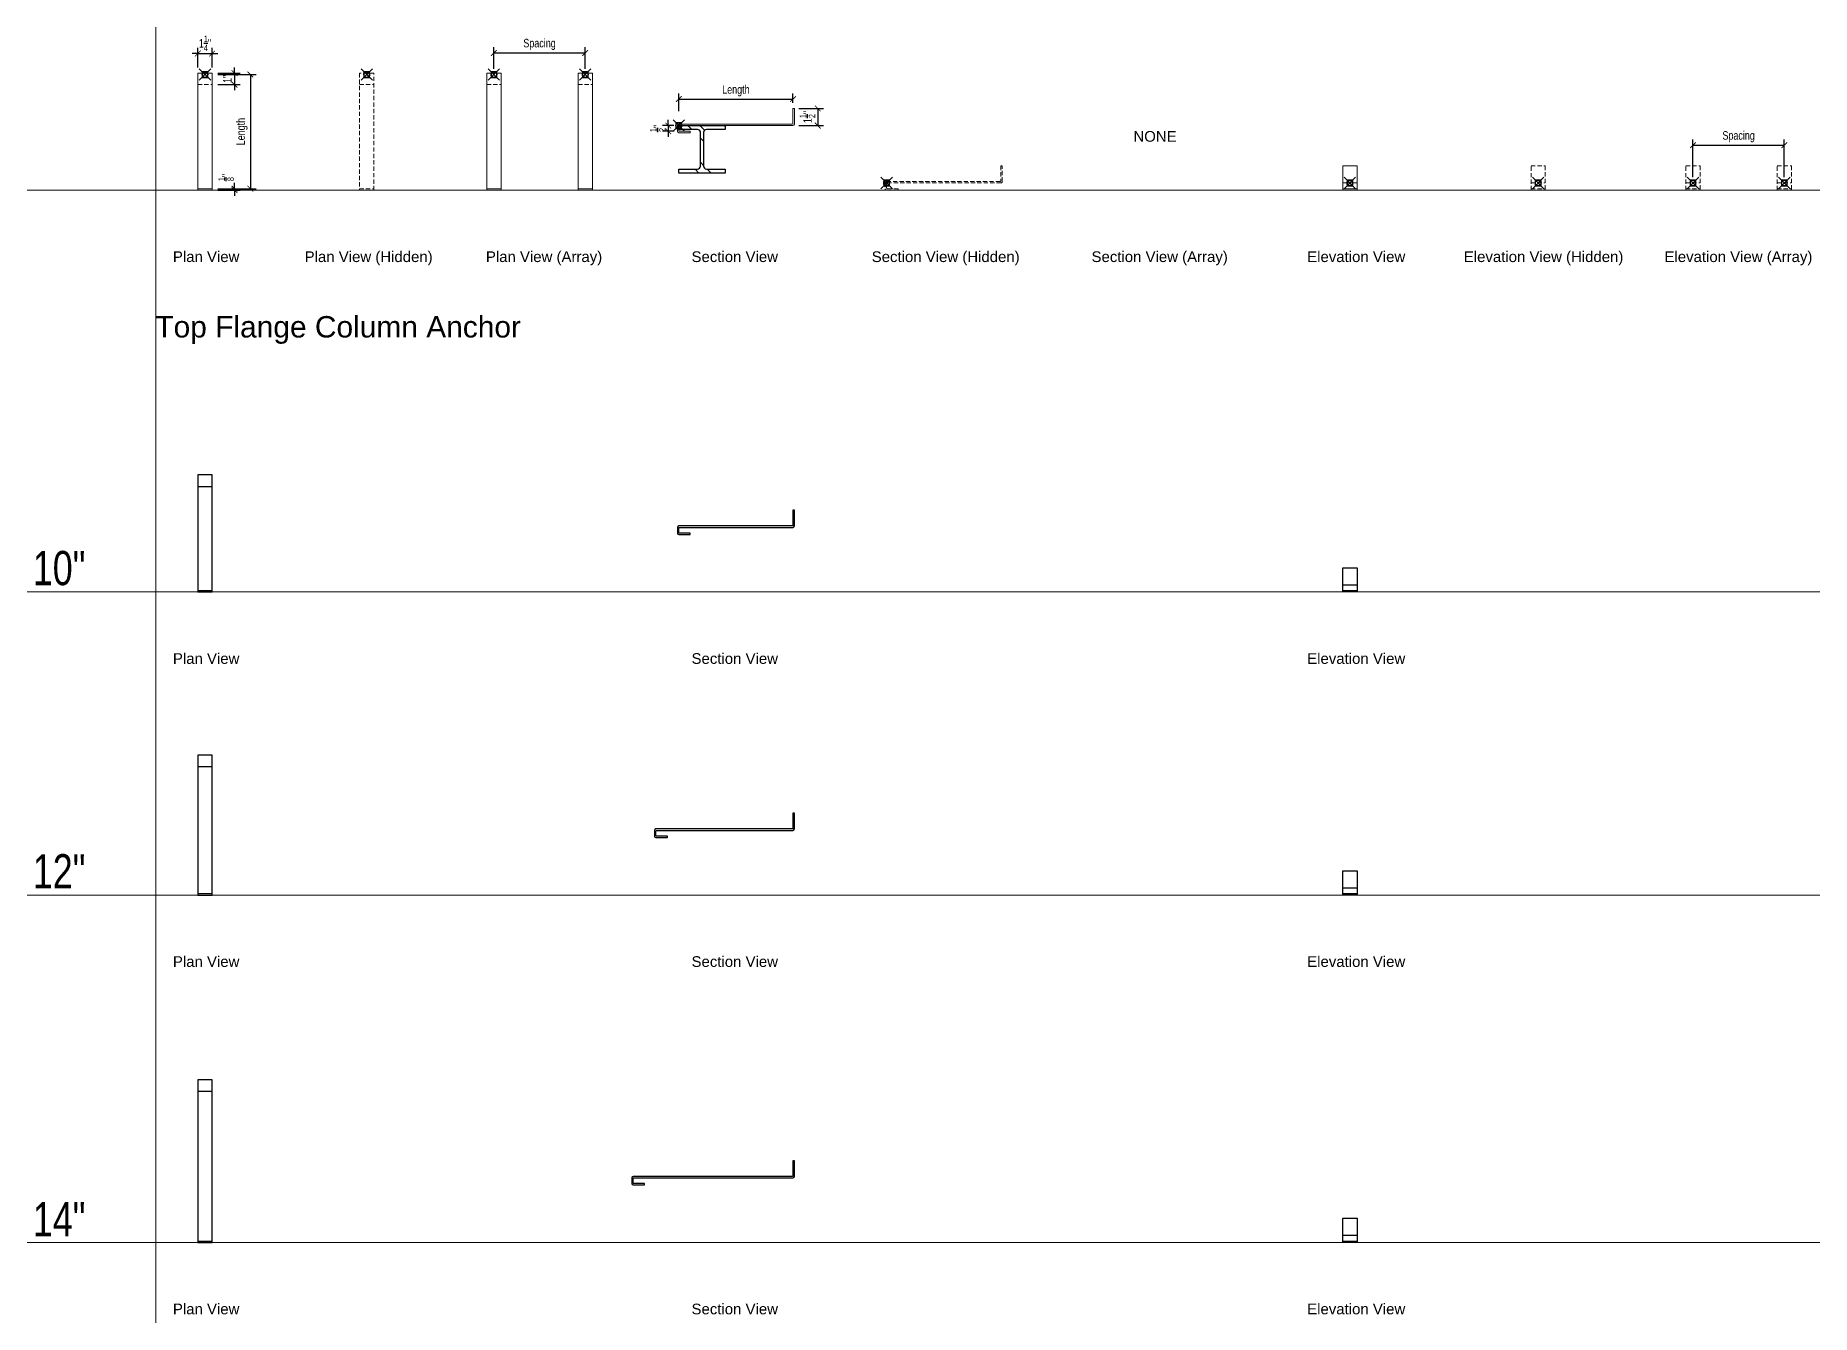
# Model space of a CAD drawing. Header units: inches. Extents: x 27 to 182, y -75 to 37.
import ezdxf
from ezdxf.enums import TextEntityAlignment as Align

# ---------------------------------------------------------------- set-up
doc = ezdxf.new("R2010")
doc.units = ezdxf.units.IN
doc.header["$LTSCALE"] = 48
doc.header["$MEASUREMENT"] = 0
doc.header["$PDMODE"] = 99
doc.header["$PDSIZE"] = 0.5
doc.linetypes.add('HIDDEN2', pattern=[0.1875, 0.125, -0.0625])
for name, color, linetype, lineweight in [('A-Anno-Dims', 211, 'Continuous', 25), ('A-Detl-Fine', 90, 'Continuous', 18), ('G-Anno-Ttlb', 213, 'Continuous', 50)]:
    doc.layers.add(name, color=color, linetype=linetype, lineweight=lineweight)
doc.layers.add('anchors', color=253, linetype='Continuous')
doc.layers.add('G-Anno-Nplt', color=140, linetype='Continuous', lineweight=18, plot=False)
doc.styles.add('Arch-Dim', font='arial.ttf', dxfattribs={"width": 0.75})
doc.styles.add('RomanS', font='romans.shx')
doc.dimstyles.new('Aec-Arch-I-96', dxfattribs={"dimscale": 96, "dimtxt": 0.09375, "dimasz": 0.0625, "dimexe": 0.0625, "dimexo": 0.0625, "dimgap": 0.03125, "dimtad": 1, "dimdec": 4, "dimzin": 3, "dimdsep": 46, "dimlunit": 4, "dimtxsty": 'Arch-Dim', "dimblk": 'ARCHTICK', "dimcen": 0.09375, "dimazin": 2, "dimtfac": 0.75, "dimtdec": 4, "dimtix": 1, "dimtmove": 2, "dimatfit": 2, "dimfxl": 1, "dimtolj": 1, "dimtzin": 0, "dimarcsym": 0})

# ---------------------------------------------------------------- blocks, each defined once
blk = doc.blocks.new('_ArchTick')
at = {"color": 0, "linetype": 'ByBlock', "const_width": 0.15}
blk.add_lwpolyline([(-0.5, -0.5), (0.5, 0.5)], dxfattribs=at)
blk = doc.blocks.new('*D9')
at = {"layer": 'A-Anno-Dims', "color": 8, "lineweight": -2, "transparency": 16777216}
for p, q in [((41.04, 35.8), (40.54, 35.8)), ((41.04, 34.58), (41.04, 36.3)), ((41.04, 35.8), (42.29, 35.8)), ((42.29, 34.58), (42.29, 36.3)), ((42.29, 35.8), (42.79, 35.8))]:
    blk.add_line(p, q, dxfattribs=at)
at = {"layer": 'Defpoints', "color": 0, "transparency": 16777216}
for p in [(42.29, 35.8), (41.04, 34.08), (42.29, 34.08)]:
    blk.add_point(p, dxfattribs=at)
at = {"layer": 'A-Anno-Dims', "color": 8, "lineweight": -2, "transparency": 16777216, "xscale": 0.5, "yscale": 0.5, "zscale": 0.5}
blk.add_blockref('_ArchTick', (41.04, 35.8), dxfattribs=at)
at = {"layer": 'A-Anno-Dims', "color": 8, "lineweight": -2, "transparency": 16777216, "xscale": 0.5, "yscale": 0.5, "zscale": 0.5, "rotation": 180}
blk.add_blockref('_ArchTick', (42.29, 35.8), dxfattribs=at)
at = {"layer": 'A-Anno-Dims', "color": 0, "transparency": 16777216, "insert": (41.67, 36.7), "char_height": 0.75, "attachment_point": 5, "style": 'Arch-Dim'}
blk.add_mtext('\\A1;1{\\H0.750000x;\\S1/4;}"', dxfattribs=at)
blk = doc.blocks.new('_Open90')
at = {"color": 0, "linetype": 'ByBlock', "lineweight": -2}
for p, q in [((0, 0), (-1, 0)), ((-0.5, 0.5), (0, 0)), ((0, 0), (-0.5, -0.5))]:
    blk.add_line(p, q, dxfattribs=at)
blk = doc.blocks.new('*D10')
at = {"layer": 'A-Anno-Dims', "color": 8, "lineweight": -2, "transparency": 16777216}
for p, q in [((44.25, 34.08), (44.25, 34.58)), ((42.79, 34.08), (44.75, 34.08)), ((42.79, 33.08), (44.75, 33.08)), ((44.25, 34.08), (44.25, 33.08)), ((44.25, 33.08), (44.25, 32.58))]:
    blk.add_line(p, q, dxfattribs=at)
at = {"layer": 'Defpoints', "color": 0, "transparency": 16777216}
for p in [(42.29, 34.08), (42.29, 33.08), (44.25, 33.08)]:
    blk.add_point(p, dxfattribs=at)
at = {"layer": 'A-Anno-Dims', "color": 8, "lineweight": -2, "transparency": 16777216, "xscale": 0.5, "yscale": 0.5, "zscale": 0.5}
for p, rotation in [((44.25, 34.08), 270), ((44.25, 33.08), 90)]:
    blk.add_blockref('_ArchTick', p, dxfattribs=dict(at, rotation=rotation))
at = {"layer": 'A-Anno-Dims', "color": 0, "transparency": 16777216, "insert": (43.63, 33.58), "char_height": 0.75, "attachment_point": 5, "rotation": 90, "style": 'Arch-Dim'}
blk.add_mtext('\\A1;1"', dxfattribs=at)
blk = doc.blocks.new('Anno_Title_T2')
at = {"color": 0, "linetype": 'ByBlock', "lineweight": -2, "style": 'RomanS'}
blk.add_attdef('TITLE', (0, 0.5), '', height=1.25, dxfattribs=at)
blk.add_attdef('SCALE', text='', height=0.75, dxfattribs=at).set_placement((0, -0.5), align=Align.TOP_LEFT)
blk = doc.blocks.new('*U4')
at = {"layer": 'anchors'}
h = blk.add_hatch(dxfattribs=at)
h.set_pattern_fill('ANSI32', color=256, scale=6, style=0)
h.set_pattern_definition([(45, (0, -2.08), (-1.591, 1.591), []), (45, (1.0607, -2.08), (-1.591, 1.591), [])])
edge = h.paths.add_edge_path()
edge.add_line((2.03, -4.16), (2.03, -3.815))
edge.add_line((2.03, -3.815), (0.39, -3.815))
edge.add_arc((0.39, -3.565), 0.25, 180, 270, ccw=False)
edge.add_line((0.14, -3.565), (0.14, -0.595))
edge.add_arc((0.39, -0.595), 0.25, 90, 180, ccw=False)
edge.add_line((0.39, -0.345), (2.03, -0.345))
edge.add_line((2.03, -0.345), (2.03, 0))
edge.add_line((2.03, 0), (-2.03, 0))
edge.add_line((-2.03, 0), (-2.03, -0.345))
edge.add_line((-2.03, -0.345), (-0.39, -0.345))
edge.add_arc((-0.39, -0.595), 0.25, 0, 90, ccw=False)
edge.add_line((-0.14, -0.595), (-0.14, -3.565))
edge.add_arc((-0.39, -3.565), 0.25, -90, 0, ccw=False)
edge.add_line((-0.39, -3.815), (-2.03, -3.815))
edge.add_line((-2.03, -3.815), (-2.03, -4.16))
edge.add_line((-2.03, -4.16), (2.03, -4.16))
at = {"color": 0, "linetype": 'ByBlock'}
blk.add_lwpolyline([(2.03, -4.16), (2.03, -3.815), (0.39, -3.815, -0.4142136), (0.14, -3.565), (0.14, -0.595, -0.4142136), (0.39, -0.345), (2.03, -0.345), (2.03, 0), (-2.03, 0), (-2.03, -0.345), (-0.39, -0.345, -0.4142136), (-0.14, -0.595), (-0.14, -3.565, -0.4142136), (-0.39, -3.815), (-2.03, -3.815), (-2.03, -4.16)], format="xyb", close=True, dxfattribs=at)
blk = doc.blocks.new('*D5')
at = {"layer": 'A-Anno-Dims', "color": 8, "lineweight": -2, "transparency": 16777216}
for p, q in [((83.17, 30.76), (83.17, 32.31)), ((83.17, 31.81), (93.17, 31.81)), ((93.17, 31.49), (93.17, 32.31))]:
    blk.add_line(p, q, dxfattribs=at)
at = {"layer": 'Defpoints', "color": 0, "transparency": 16777216}
for p in [(93.17, 31.81), (83.17, 30.26), (93.17, 30.99)]:
    blk.add_point(p, dxfattribs=at)
at = {"layer": 'A-Anno-Dims', "color": 8, "lineweight": -2, "transparency": 16777216, "xscale": 0.5, "yscale": 0.5, "zscale": 0.5, "rotation": 180}
blk.add_blockref('_ArchTick', (83.17, 31.81), dxfattribs=at)
at = {"layer": 'A-Anno-Dims', "color": 8, "lineweight": -2, "transparency": 16777216, "xscale": 0.5, "yscale": 0.5, "zscale": 0.5}
blk.add_blockref('_ArchTick', (93.17, 31.81), dxfattribs=at)
at = {"layer": 'A-Anno-Dims', "color": 0, "transparency": 16777216, "insert": (88.17, 32.54), "char_height": 0.75, "attachment_point": 5, "style": 'Arch-Dim'}
blk.add_mtext('\\A1;Length', dxfattribs=at)
blk = doc.blocks.new('*D11')
at = {"layer": 'A-Anno-Dims', "color": 8, "lineweight": -2, "transparency": 16777216}
for p, q in [((42.79, 23.96), (44.75, 23.96)), ((42.79, 23.83), (44.75, 23.83)), ((44.25, 23.96), (44.25, 24.46)), ((44.25, 23.83), (44.25, 23.96)), ((44.25, 23.83), (44.25, 23.33))]:
    blk.add_line(p, q, dxfattribs=at)
at = {"layer": 'Defpoints', "color": 0, "transparency": 16777216}
for p in [(42.29, 23.96), (42.29, 23.83), (44.25, 23.96)]:
    blk.add_point(p, dxfattribs=at)
at = {"layer": 'A-Anno-Dims', "color": 8, "lineweight": -2, "transparency": 16777216, "xscale": 0.5, "yscale": 0.5, "zscale": 0.5}
for p, rotation in [((44.25, 23.96), 270), ((44.25, 23.83), 90)]:
    blk.add_blockref('_ArchTick', p, dxfattribs=dict(at, rotation=rotation))
at = {"layer": 'A-Anno-Dims', "color": 0, "transparency": 16777216, "insert": (43.52, 24.94), "char_height": 0.75, "attachment_point": 5, "rotation": 90, "style": 'Arch-Dim'}
blk.add_mtext('\\A1;{\\H0.750000x;\\S1/8;}"', dxfattribs=at)
blk = doc.blocks.new('*D6')
at = {"layer": 'A-Anno-Dims', "color": 8, "lineweight": -2, "transparency": 16777216}
for p, q in [((93.67, 30.99), (95.84, 30.99)), ((95.34, 30.99), (95.34, 29.49)), ((93.67, 29.49), (95.84, 29.49))]:
    blk.add_line(p, q, dxfattribs=at)
at = {"layer": 'Defpoints', "color": 0, "transparency": 16777216}
for p in [(93.17, 30.99), (93.17, 29.49), (95.34, 29.49)]:
    blk.add_point(p, dxfattribs=at)
at = {"layer": 'A-Anno-Dims', "color": 8, "lineweight": -2, "transparency": 16777216, "xscale": 0.5, "yscale": 0.5, "zscale": 0.5}
for p, rotation in [((95.34, 30.99), 90), ((95.34, 29.49), 270)]:
    blk.add_blockref('_ArchTick', p, dxfattribs=dict(at, rotation=rotation))
at = {"layer": 'A-Anno-Dims', "color": 0, "transparency": 16777216, "insert": (94.44, 30.24), "char_height": 0.75, "attachment_point": 5, "rotation": 90, "style": 'Arch-Dim'}
blk.add_mtext('\\A1;1{\\H0.750000x;\\S1/2;}"', dxfattribs=at)
blk = doc.blocks.new('*D7')
at = {"layer": 'A-Anno-Dims', "color": 8, "lineweight": -2, "transparency": 16777216}
for p, q in [((82.24, 29.49), (82.24, 29.99)), ((82.73, 29.49), (81.74, 29.49)), ((82.76, 28.99), (81.74, 28.99)), ((82.24, 29.49), (82.24, 28.99)), ((82.24, 28.99), (82.24, 28.49))]:
    blk.add_line(p, q, dxfattribs=at)
at = {"layer": 'Defpoints', "color": 0, "transparency": 16777216}
for p in [(82.24, 28.99), (83.23, 29.49), (83.26, 28.99)]:
    blk.add_point(p, dxfattribs=at)
at = {"layer": 'A-Anno-Dims', "color": 8, "lineweight": -2, "transparency": 16777216, "xscale": 0.5, "yscale": 0.5, "zscale": 0.5}
for p, rotation in [((82.24, 29.49), 270), ((82.24, 28.99), 90)]:
    blk.add_blockref('_ArchTick', p, dxfattribs=dict(at, rotation=rotation))
at = {"layer": 'A-Anno-Dims', "color": 0, "transparency": 16777216, "insert": (81.33, 29.24), "char_height": 0.75, "attachment_point": 5, "rotation": 90, "style": 'Arch-Dim'}
blk.add_mtext('\\A1;{\\H0.750000x;\\S1/2;}"', dxfattribs=at)
blk = doc.blocks.new('*D8')
at = {"layer": 'A-Anno-Dims', "color": 8, "lineweight": -2, "transparency": 16777216}
for p, q in [((42.79, 33.96), (46.14, 33.96)), ((45.64, 33.96), (45.64, 23.96)), ((42.79, 23.96), (46.14, 23.96))]:
    blk.add_line(p, q, dxfattribs=at)
at = {"layer": 'Defpoints', "color": 0, "transparency": 16777216}
for p in [(42.29, 33.96), (42.29, 23.96), (45.64, 23.96)]:
    blk.add_point(p, dxfattribs=at)
at = {"layer": 'A-Anno-Dims', "color": 8, "lineweight": -2, "transparency": 16777216, "xscale": 0.5, "yscale": 0.5, "zscale": 0.5}
for p, rotation in [((45.64, 33.96), 90), ((45.64, 23.96), 270)]:
    blk.add_blockref('_ArchTick', p, dxfattribs=dict(at, rotation=rotation))
at = {"layer": 'A-Anno-Dims', "color": 0, "transparency": 16777216, "insert": (44.91, 28.96), "char_height": 0.75, "attachment_point": 5, "rotation": 90, "style": 'Arch-Dim'}
blk.add_mtext('\\A1;Length', dxfattribs=at)
blk = doc.blocks.new('*D12')
at = {"layer": 'A-Anno-Dims', "color": 8, "lineweight": -2, "transparency": 16777216}
for p, q in [((66.97, 34.46), (66.97, 36.35)), ((66.97, 35.85), (74.97, 35.85)), ((74.97, 34.46), (74.97, 36.35))]:
    blk.add_line(p, q, dxfattribs=at)
at = {"layer": 'Defpoints', "color": 0, "transparency": 16777216}
for p in [(74.97, 35.85), (66.97, 33.96), (74.97, 33.96)]:
    blk.add_point(p, dxfattribs=at)
at = {"layer": 'A-Anno-Dims', "color": 8, "lineweight": -2, "transparency": 16777216, "xscale": 0.5, "yscale": 0.5, "zscale": 0.5, "rotation": 180}
blk.add_blockref('_ArchTick', (66.97, 35.85), dxfattribs=at)
at = {"layer": 'A-Anno-Dims', "color": 8, "lineweight": -2, "transparency": 16777216, "xscale": 0.5, "yscale": 0.5, "zscale": 0.5}
blk.add_blockref('_ArchTick', (74.97, 35.85), dxfattribs=at)
at = {"layer": 'A-Anno-Dims', "color": 0, "transparency": 16777216, "insert": (70.97, 36.6), "char_height": 0.75, "attachment_point": 5, "style": 'Arch-Dim'}
blk.add_mtext('\\A1;Spacing', dxfattribs=at)
blk = doc.blocks.new('*D13')
at = {"layer": 'A-Anno-Dims', "color": 8, "lineweight": -2, "transparency": 16777216}
for p, q in [((172, 24.96), (172, 28.27)), ((180, 24.96), (180, 28.27)), ((172, 27.77), (180, 27.77))]:
    blk.add_line(p, q, dxfattribs=at)
at = {"layer": 'Defpoints', "color": 0, "transparency": 16777216}
for p in [(180, 27.77), (172, 24.46), (180, 24.46)]:
    blk.add_point(p, dxfattribs=at)
at = {"layer": 'A-Anno-Dims', "color": 8, "lineweight": -2, "transparency": 16777216, "xscale": 0.5, "yscale": 0.5, "zscale": 0.5, "rotation": 180}
blk.add_blockref('_ArchTick', (172, 27.77), dxfattribs=at)
at = {"layer": 'A-Anno-Dims', "color": 8, "lineweight": -2, "transparency": 16777216, "xscale": 0.5, "yscale": 0.5, "zscale": 0.5}
blk.add_blockref('_ArchTick', (180, 27.77), dxfattribs=at)
at = {"layer": 'A-Anno-Dims', "color": 0, "transparency": 16777216, "insert": (176, 28.51), "char_height": 0.75, "attachment_point": 5, "style": 'Arch-Dim'}
blk.add_mtext('\\A1;Spacing', dxfattribs=at)
blk = doc.blocks.new('AecDtl_10TopFlangePlan')
at = {"color": 0, "linetype": 'ByBlock', "lineweight": -2, "ltscale": 0.0625}
blk.add_lwpolyline([(-0.625, -10.125), (0.625, -10.125), (0.625, 0.125), (-0.625, 0.125)], close=True, dxfattribs=at)
for points in [[(-0.625, -0.875), (0.625, -0.875)], [(-0.625, -10), (0.625, -10)]]:
    blk.add_lwpolyline(points, dxfattribs=at)
blk = doc.blocks.new('AecDtl_10TopFlangeSection')
at = {"color": 0, "linetype": 'ByBlock', "lineweight": -2, "ltscale": 0.0625}
blk.add_lwpolyline([(10, 0.18625, -0.414213562), (9.9375, 0.12375), (0, 0.12375, 0.414213562), (-0.125, -0.00125), (-0.125, -0.50125, 0.414213562), (0, -0.62625), (1, -0.62625), (1, -0.50125), (0.0625, -0.50125, -0.414213562), (0, -0.43875), (0, -0.0625, -0.414213562), (0.0625, 0), (10, 0, 0.414213562), (10.125, 0.125), (10.125, 1.5), (10, 1.5)], format="xyb", close=True, dxfattribs=at)
blk = doc.blocks.new('AecDtl_10TopFlangeElevation')
at = {"color": 0, "linetype": 'ByBlock', "lineweight": -2, "ltscale": 0.0625}
blk.add_lwpolyline([(-0.625, 1.5), (0.625, 1.5), (0.625, -0.62625), (-0.625, -0.62625), (-0.625, 1.5)], close=True, dxfattribs=at)
for points in [[(-0.625, 0), (0.625, 0)], [(-0.625, -0.5025), (0.625, -0.5025)]]:
    blk.add_lwpolyline(points, dxfattribs=at)
blk = doc.blocks.new('AecDtl_12TopFlangePlan')
at = {"color": 0, "linetype": 'ByBlock', "lineweight": -2, "ltscale": 0.0625}
blk.add_lwpolyline([(-0.625, -12.125), (0.625, -12.125), (0.625, 0.125), (-0.625, 0.125)], close=True, dxfattribs=at)
for points in [[(-0.625, -0.875), (0.625, -0.875)], [(-0.625, -12), (0.625, -12)]]:
    blk.add_lwpolyline(points, dxfattribs=at)
blk = doc.blocks.new('AecDtl_12TopFlangeSection')
at = {"color": 0, "linetype": 'ByBlock', "lineweight": -2, "ltscale": 0.0625}
blk.add_lwpolyline([(12, 0.18625, -0.414213562), (11.9375, 0.12375), (0, 0.12375, 0.414213562), (-0.125, -0.00125), (-0.125, -0.50125, 0.414213562), (0, -0.62625), (1, -0.62625), (1, -0.50125), (0.0625, -0.50125, -0.414213562), (0, -0.43875), (0, -0.0625, -0.414213562), (0.0625, 0), (12, 0, 0.414213562), (12.125, 0.125), (12.125, 1.5), (12, 1.5)], format="xyb", close=True, dxfattribs=at)
blk = doc.blocks.new('AecDtl_12TopFlangeElevation')
at = {"color": 0, "linetype": 'ByBlock', "lineweight": -2, "ltscale": 0.0625}
blk.add_lwpolyline([(-0.625, 1.5), (0.625, 1.5), (0.625, -0.62625), (-0.625, -0.62625), (-0.625, 1.5)], close=True, dxfattribs=at)
for points in [[(-0.625, 0), (0.625, 0)], [(-0.625, -0.5025), (0.625, -0.5025)]]:
    blk.add_lwpolyline(points, dxfattribs=at)
blk = doc.blocks.new('AecDtl_14TopFlangePlan')
at = {"color": 0, "linetype": 'ByBlock', "lineweight": -2, "ltscale": 0.0625}
blk.add_lwpolyline([(-0.625, -14.125), (0.625, -14.125), (0.625, 0.125), (-0.625, 0.125)], close=True, dxfattribs=at)
for points in [[(-0.625, -0.875), (0.625, -0.875)], [(-0.625, -14), (0.625, -14)]]:
    blk.add_lwpolyline(points, dxfattribs=at)
blk = doc.blocks.new('AecDtl_14TopFlangeSection')
at = {"color": 0, "linetype": 'ByBlock', "lineweight": -2, "ltscale": 0.0625}
blk.add_lwpolyline([(14, 0.18625, -0.414213562), (13.9375, 0.12375), (0, 0.12375, 0.414213562), (-0.125, -0.00125), (-0.125, -0.50125, 0.414213562), (0, -0.62625), (1, -0.62625), (1, -0.50125), (0.0625, -0.50125, -0.414213562), (0, -0.43875), (0, -0.0625, -0.414213562), (0.0625, 0), (14, 0, 0.414213562), (14.125, 0.125), (14.125, 1.5), (14, 1.5)], format="xyb", close=True, dxfattribs=at)
blk = doc.blocks.new('AecDtl_14TopFlangeElevation')
at = {"color": 0, "linetype": 'ByBlock', "lineweight": -2, "ltscale": 0.0625}
blk.add_lwpolyline([(-0.625, 1.5), (0.625, 1.5), (0.625, -0.62625), (-0.625, -0.62625), (-0.625, 1.5)], close=True, dxfattribs=at)
for points in [[(-0.625, 0), (0.625, 0)], [(-0.625, -0.5025), (0.625, -0.5025)]]:
    blk.add_lwpolyline(points, dxfattribs=at)

msp = doc.modelspace()

# ---------------------------------------------------------------- linework, layer by layer
at = {"layer": 'A-Anno-Dims'}
for p in [(41.66679, 33.95633), (55.83191, 33.95633), (66.96995, 33.95633), (74.96995, 33.95633), (83.16515, 29.49133), (101.37202, 24.45758), (141.95023, 24.45758), (158.44017, 24.45758), (172.00424, 24.45758), (180.00424, 24.45758)]:
    msp.add_point(p, dxfattribs=at)
at = {"layer": 'A-Detl-Fine'}
for points in [[(41.04179, 23.83133), (42.29179, 23.83133), (42.29179, 34.08133), (41.04179, 34.08133)], [(66.34495, 23.83133), (67.59495, 23.83133), (67.59495, 34.08133), (66.34495, 34.08133)], [(74.34495, 23.83133), (75.59495, 23.83133), (75.59495, 34.08133), (74.34495, 34.08133)], [(141.32523, 25.95758), (142.57523, 25.95758), (142.57523, 23.83133), (141.32523, 23.83133), (141.32523, 25.95758)]]:
    msp.add_lwpolyline(points, close=True, dxfattribs=at)
at = {"layer": 'A-Detl-Fine', "linetype": 'HIDDEN2', "ltscale": 0.0625}
for points in [[(41.04179, 33.08133), (42.29179, 33.08133)], [(55.20691, 33.08133), (56.45691, 33.08133)], [(66.34495, 33.08133), (67.59495, 33.08133)], [(74.34495, 33.08133), (75.59495, 33.08133)], [(55.20691, 23.95633), (56.45691, 23.95633)], [(157.81517, 24.45758), (159.06517, 24.45758)], [(157.81517, 23.95508), (159.06517, 23.95508)], [(171.37924, 24.45758), (172.62924, 24.45758)], [(171.37924, 23.95508), (172.62924, 23.95508)], [(179.37924, 24.45758), (180.62924, 24.45758)], [(179.37924, 23.95508), (180.62924, 23.95508)]]:
    msp.add_lwpolyline(points, dxfattribs=at)
for points in [[(55.20691, 23.83133), (56.45691, 23.83133), (56.45691, 34.08133), (55.20691, 34.08133)], [(157.81517, 25.95758), (159.06517, 25.95758), (159.06517, 23.83133), (157.81517, 23.83133), (157.81517, 25.95758)], [(171.37924, 25.95758), (172.62924, 25.95758), (172.62924, 23.83133), (171.37924, 23.83133), (171.37924, 25.95758)], [(179.37924, 25.95758), (180.62924, 25.95758), (180.62924, 23.83133), (179.37924, 23.83133), (179.37924, 25.95758)]]:
    msp.add_lwpolyline(points, close=True, dxfattribs=at)
at = {"layer": 'A-Detl-Fine'}
msp.add_lwpolyline([(93.16515, 29.67758, -0.414213562), (93.10265, 29.61508), (83.16515, 29.61508, 0.414213562), (83.04015, 29.49008), (83.04015, 28.99008, 0.414213562), (83.16515, 28.86508), (84.16515, 28.86508), (84.16515, 28.99008), (83.22765, 28.99008, -0.414213562), (83.16515, 29.05258), (83.16515, 29.42883, -0.414213562), (83.22765, 29.49133), (93.16515, 29.49133, 0.414213562), (93.29015, 29.61633), (93.29015, 30.99133), (93.16515, 30.99133)], format="xyb", close=True, dxfattribs=at)
at = {"layer": 'A-Detl-Fine', "linetype": 'HIDDEN2', "ltscale": 0.0625}
msp.add_lwpolyline([(111.37202, 24.64383, -0.414213562), (111.30952, 24.58133), (101.37202, 24.58133, 0.414213562), (101.24702, 24.45633), (101.24702, 23.95633, 0.414213562), (101.37202, 23.83133), (102.37202, 23.83133), (102.37202, 23.95633), (101.43452, 23.95633, -0.414213562), (101.37202, 24.01883), (101.37202, 24.39508, -0.414213562), (101.43452, 24.45758), (111.37202, 24.45758, 0.414213562), (111.49702, 24.58258), (111.49702, 25.95758), (111.37202, 25.95758)], format="xyb", close=True, dxfattribs=at)
at = {"layer": 'A-Detl-Fine'}
for points in [[(41.04179, 23.95633), (42.29179, 23.95633)], [(66.34495, 23.95633), (67.59495, 23.95633)], [(74.34495, 23.95633), (75.59495, 23.95633)], [(141.32523, 24.45758), (142.57523, 24.45758)], [(141.32523, 23.95508), (142.57523, 23.95508)]]:
    msp.add_lwpolyline(points, dxfattribs=at)
at = {"layer": 'G-Anno-Nplt'}
for p, direction in [((37.36736, 490.03129), (0, -1)), ((1052.70453, 23.83133), (1, 0)), ((1052.70453, -11.37617), (1, 0)), ((1052.70453, -37.92859), (1, 0)), ((1051.92369, -68.36972), (1, 0))]:
    msp.add_xline(p, direction, dxfattribs=at)

# ---------------------------------------------------------------- block references
for name, p in [('AecDtl_10TopFlangePlan', (41.66679, -1.25117)), ('AecDtl_10TopFlangeSection', (83.16515, -5.71617)), ('AecDtl_10TopFlangeElevation', (141.95023, -10.74992)), ('AecDtl_12TopFlangePlan', (41.66679, -25.80359)), ('AecDtl_12TopFlangeSection', (81.16515, -32.26859)), ('AecDtl_12TopFlangeElevation', (141.95023, -37.30234)), ('AecDtl_14TopFlangePlan', (41.66679, -54.24472)), ('AecDtl_14TopFlangeSection', (79.16515, -62.70972)), ('AecDtl_14TopFlangeElevation', (141.95023, -67.74347))]:
    msp.add_blockref(name, p)
at = {"layer": 'anchors', "xscale": -1, "rotation": 180}
msp.add_blockref('*U4', (85.19515, 25.33133), dxfattribs=at)
at = {"layer": 'G-Anno-Ttlb'}
ref = msp.add_blockref('Anno_Title_T2', (122.98862, 27.69708), dxfattribs=dict(at, xscale=0.75, yscale=0.75, zscale=0.75))
ref.add_attrib('TITLE', 'NONE', (122.98862, 28.07208), dxfattribs={"layer": '0', "color": 0, "linetype": 'ByBlock', "lineweight": -2, "height": 0.9375, "style": 'Arch-Dim'})
ref = msp.add_blockref('Anno_Title_T2', (38.85701, 17.15598), dxfattribs=dict(at, xscale=0.75, yscale=0.75, zscale=0.75))
ref.add_attrib('TITLE', 'Plan View', (38.85701, 17.53098), dxfattribs={"layer": '0', "color": 0, "linetype": 'ByBlock', "lineweight": -2, "height": 0.9375, "style": 'Arch-Dim'})
ref = msp.add_blockref('Anno_Title_T2', (50.40003, 17.15598), dxfattribs=dict(at, xscale=0.75, yscale=0.75, zscale=0.75))
ref.add_attrib('TITLE', 'Plan View (Hidden)', (50.40003, 17.53098), dxfattribs={"layer": '0', "color": 0, "linetype": 'ByBlock', "lineweight": -2, "height": 0.9375, "style": 'Arch-Dim'})
ref = msp.add_blockref('Anno_Title_T2', (66.27061, 17.15598), dxfattribs=dict(at, xscale=0.75, yscale=0.75, zscale=0.75))
ref.add_attrib('TITLE', 'Plan View (Array)', (66.27061, 17.53098), dxfattribs={"layer": '0', "color": 0, "linetype": 'ByBlock', "lineweight": -2, "height": 0.9375, "style": 'Arch-Dim'})
ref = msp.add_blockref('Anno_Title_T2', (84.2852, 17.15598), dxfattribs=dict(at, xscale=0.75, yscale=0.75, zscale=0.75))
ref.add_attrib('TITLE', 'Section View', (84.2852, 17.53098), dxfattribs={"layer": '0', "color": 0, "linetype": 'ByBlock', "lineweight": -2, "height": 0.9375, "style": 'Arch-Dim'})
ref = msp.add_blockref('Anno_Title_T2', (100.06729, 17.15598), dxfattribs=dict(at, xscale=0.75, yscale=0.75, zscale=0.75))
ref.add_attrib('TITLE', 'Section View (Hidden)', (100.06729, 17.53098), dxfattribs={"layer": '0', "color": 0, "linetype": 'ByBlock', "lineweight": -2, "height": 0.9375, "style": 'Arch-Dim'})
ref = msp.add_blockref('Anno_Title_T2', (119.32213, 17.15598), dxfattribs=dict(at, xscale=0.75, yscale=0.75, zscale=0.75))
ref.add_attrib('TITLE', 'Section View (Array)', (119.32213, 17.53098), dxfattribs={"layer": '0', "color": 0, "linetype": 'ByBlock', "lineweight": -2, "height": 0.9375, "style": 'Arch-Dim'})
ref = msp.add_blockref('Anno_Title_T2', (138.21088, 17.15598), dxfattribs=dict(at, xscale=0.75, yscale=0.75, zscale=0.75))
ref.add_attrib('TITLE', 'Elevation View', (138.21088, 17.53098), dxfattribs={"layer": '0', "color": 0, "linetype": 'ByBlock', "lineweight": -2, "height": 0.9375, "style": 'Arch-Dim'})
ref = msp.add_blockref('Anno_Title_T2', (151.9294, 17.15598), dxfattribs=dict(at, xscale=0.75, yscale=0.75, zscale=0.75))
ref.add_attrib('TITLE', 'Elevation View (Hidden)', (151.9294, 17.53098), dxfattribs={"layer": '0', "color": 0, "linetype": 'ByBlock', "lineweight": -2, "height": 0.9375, "style": 'Arch-Dim'})
ref = msp.add_blockref('Anno_Title_T2', (169.50815, 17.15598), dxfattribs=dict(at, xscale=0.75, yscale=0.75, zscale=0.75))
ref.add_attrib('TITLE', 'Elevation View (Array)', (169.50815, 17.53098), dxfattribs={"layer": '0', "color": 0, "linetype": 'ByBlock', "lineweight": -2, "height": 0.9375, "style": 'Arch-Dim'})
ref = msp.add_blockref('Anno_Title_T2', (37.31751, 10.16965), dxfattribs=dict(at, xscale=1.5, yscale=1.5, zscale=1.5))
ref.add_attrib('TITLE', 'Top Flange Column Anchor', (37.31751, 10.91965), dxfattribs={"layer": '0', "color": 0, "linetype": 'ByBlock', "lineweight": -2, "height": 1.875, "style": 'Arch-Dim'})
ref = msp.add_blockref('Anno_Title_T2', (38.85701, -18.05152), dxfattribs=dict(at, xscale=0.75, yscale=0.75, zscale=0.75))
ref.add_attrib('TITLE', 'Plan View', (38.85701, -17.67652), dxfattribs={"layer": '0', "color": 0, "linetype": 'ByBlock', "lineweight": -2, "height": 0.9375, "style": 'Arch-Dim'})
ref = msp.add_blockref('Anno_Title_T2', (84.2852, -18.05152), dxfattribs=dict(at, xscale=0.75, yscale=0.75, zscale=0.75))
ref.add_attrib('TITLE', 'Section View', (84.2852, -17.67652), dxfattribs={"layer": '0', "color": 0, "linetype": 'ByBlock', "lineweight": -2, "height": 0.9375, "style": 'Arch-Dim'})
ref = msp.add_blockref('Anno_Title_T2', (138.21088, -18.05152), dxfattribs=dict(at, xscale=0.75, yscale=0.75, zscale=0.75))
ref.add_attrib('TITLE', 'Elevation View', (138.21088, -17.67652), dxfattribs={"layer": '0', "color": 0, "linetype": 'ByBlock', "lineweight": -2, "height": 0.9375, "style": 'Arch-Dim'})
ref = msp.add_blockref('Anno_Title_T2', (38.85701, -44.60394), dxfattribs=dict(at, xscale=0.75, yscale=0.75, zscale=0.75))
ref.add_attrib('TITLE', 'Plan View', (38.85701, -44.22894), dxfattribs={"layer": '0', "color": 0, "linetype": 'ByBlock', "lineweight": -2, "height": 0.9375, "style": 'Arch-Dim'})
ref = msp.add_blockref('Anno_Title_T2', (84.2852, -44.60394), dxfattribs=dict(at, xscale=0.75, yscale=0.75, zscale=0.75))
ref.add_attrib('TITLE', 'Section View', (84.2852, -44.22894), dxfattribs={"layer": '0', "color": 0, "linetype": 'ByBlock', "lineweight": -2, "height": 0.9375, "style": 'Arch-Dim'})
ref = msp.add_blockref('Anno_Title_T2', (138.21088, -44.60394), dxfattribs=dict(at, xscale=0.75, yscale=0.75, zscale=0.75))
ref.add_attrib('TITLE', 'Elevation View', (138.21088, -44.22894), dxfattribs={"layer": '0', "color": 0, "linetype": 'ByBlock', "lineweight": -2, "height": 0.9375, "style": 'Arch-Dim'})
ref = msp.add_blockref('Anno_Title_T2', (38.85701, -75.04507), dxfattribs=dict(at, xscale=0.75, yscale=0.75, zscale=0.75))
ref.add_attrib('TITLE', 'Plan View', (38.85701, -74.67007), dxfattribs={"layer": '0', "color": 0, "linetype": 'ByBlock', "lineweight": -2, "height": 0.9375, "style": 'Arch-Dim'})
ref = msp.add_blockref('Anno_Title_T2', (84.2852, -75.04507), dxfattribs=dict(at, xscale=0.75, yscale=0.75, zscale=0.75))
ref.add_attrib('TITLE', 'Section View', (84.2852, -74.67007), dxfattribs={"layer": '0', "color": 0, "linetype": 'ByBlock', "lineweight": -2, "height": 0.9375, "style": 'Arch-Dim'})
ref = msp.add_blockref('Anno_Title_T2', (138.21088, -75.04507), dxfattribs=dict(at, xscale=0.75, yscale=0.75, zscale=0.75))
ref.add_attrib('TITLE', 'Elevation View', (138.21088, -74.67007), dxfattribs={"layer": '0', "color": 0, "linetype": 'ByBlock', "lineweight": -2, "height": 0.9375, "style": 'Arch-Dim'})

# ---------------------------------------------------------------- texts
at = {"layer": 'A-Anno-Dims', "style": 'Arch-Dim', "width": 0.75}
for s, p in [('10"', (26.58333, -10.78248)), ('12"', (26.58333, -37.35068)), ('14"', (26.58333, -67.84085))]:
    msp.add_text(s, height=3, dxfattribs=at).set_placement(p)

# ---------------------------------------------------------------- dimensions: what is measured, and where the dimension line sits
at = {"layer": 'A-Anno-Dims'}
dim = msp.add_linear_dim(base=(42.29179, 35.79729), p1=(41.04179, 34.08133), p2=(42.29179, 34.08133), dimstyle='Aec-Arch-I-96', override={"dimscale": 8, "dimclrd": 8, "dimclre": 8, "dimldrblk": 'Open90'}, dxfattribs=at)
dim.commit()
dim.dimension.update_dxf_attribs({"geometry": '*D9', "text_midpoint": (41.66679, 36.70469)})
for base, p1, p2, text, picture, middle in [((74.96995, 35.85498), (66.96995, 33.95633), (74.96995, 33.95633), 'Spacing', '*D12', (70.96995, 36.59662)), ((93.16515, 31.80735), (83.16515, 30.26217), (93.16515, 30.99133), 'Length', '*D5', (88.16515, 32.5426)), ((180.00424, 27.76767), (172.00424, 24.45758), (180.00424, 24.45758), 'Spacing', '*D13', (176.00424, 28.50931))]:
    dim = msp.add_linear_dim(base=base, p1=p1, p2=p2, text=text, dimstyle='Aec-Arch-I-96', override={"dimscale": 8, "dimclrd": 8, "dimclre": 8, "dimldrblk": 'Open90'}, dxfattribs=at)
    dim.commit()
    dim.dimension.update_dxf_attribs({"geometry": picture, "text_midpoint": middle})
for base, p1, p2, picture, middle in [((44.25402, 33.08133), (42.29179, 34.08133), (42.29179, 33.08133), '*D10', (43.62748, 33.58133)), ((95.34447, 29.49133), (93.16515, 30.99133), (93.16515, 29.49133), '*D6', (94.43591, 30.24133)), ((82.242511501, 28.990082123), (83.2276454051, 29.491332123), (83.2576454051, 28.990082123), '*D7', (81.3339593182, 29.240707123))]:
    dim = msp.add_linear_dim(base=base, p1=p1, p2=p2, angle=90, dimstyle='Aec-Arch-I-96', override={"dimscale": 8, "dimclrd": 8, "dimclre": 8, "dimldrblk": 'Open90'}, dxfattribs=at)
    dim.commit()
    dim.dimension.update_dxf_attribs({"geometry": picture, "text_midpoint": middle})
dim = msp.add_linear_dim(base=(45.64382, 23.95633), p1=(42.29179, 33.95633), p2=(42.29179, 23.95633), angle=90, text='Length', dimstyle='Aec-Arch-I-96', override={"dimscale": 8, "dimclrd": 8, "dimclre": 8, "dimldrblk": 'Open90'}, dxfattribs=at)
dim.commit()
dim.dimension.update_dxf_attribs({"geometry": '*D8', "text_midpoint": (44.90857, 28.95633)})
dim = msp.add_linear_dim(base=(44.25402, 23.95633), p1=(42.29179, 23.83133), p2=(42.29179, 23.95633), angle=90, dimstyle='Aec-Arch-I-96', override={"dimscale": 8, "dimclrd": 8, "dimclre": 8, "dimldrblk": 'Open90'}, dxfattribs=at)
dim.commit()
dim.dimension.update_dxf_attribs({"geometry": '*D11', "text_midpoint": (43.51751, 24.93813), "dimtype": 160})

doc.saveas('drawing.dxf')
